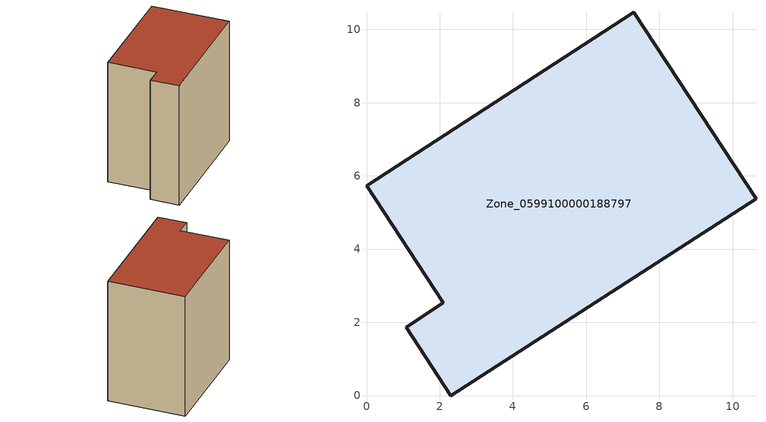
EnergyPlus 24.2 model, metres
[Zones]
Zone_0599100000188797
 floor ground (C_G): 1.08,1.87 2.09,2.53 0,5.73 7.3,10.46 10.64,5.38 2.3,0 z0
 wall outside (C_F): 2.09,2.53 1.08,1.87 2.3,0 10.64,5.38 7.3,10.46 0,5.73 2.09,2.53 z0:10.09
 roof outside (C_R): 7.3,10.46 0,5.73 2.09,2.53 1.08,1.87 2.3,0 10.64,5.38 z10.09
[BUILDING]
Pand.0599100000188797: North Axis=0; Terrain=City; Loads Convergence Tolerance Value=0.04; Temperature Convergence Tolerance Value=0.4; Solar Distribution=FullExterior; Maximum Number of Warmup Days=25; Minimum Number of Warmup Days=1
[Site:Location]
Rotterdam.The.Hague.AP_ZH_NLD Design_Conditions: Latitude=51.96; Longitude=4.45; Time Zone=1; Elevation=-4.5
[SITE:GROUNDTEMPERATURE:BUILDINGSURFACE]
18, 18, 18, 18, 18, 18, 18, 18, 18, 18, 18, 18
[MATERIAL] Thermal Absorptance=0.9; Solar Absorptance=0.7; Visible Absorptance=0.7
Name | Roughness | Thickness | Conductivity | Density | Specific Heat
G.TI.1946 | MediumSmooth | 0.15 | 1 | 540 | 1210
F.TI.1946 | Rough | 0.3 | 0.857143 | 1920 | 840
R.TI.1946 | MediumRough | 0.2 | 0.1 | 1500 | 1000
[CONSTRUCTION]
C_G: G.TI.1946
C_F: F.TI.1946
C_R: R.TI.1946
[ZONE]
Zone_0599100000188797: Type=1; Multiplier=1; Ceiling Height=Autocalculate; Volume=Autocalculate; Floor Area=autocalculate; Part of Total Floor Area=Yes
[ZONEINFILTRATION:DESIGNFLOWRATE]
Infil_Zone_0599100000188797: Zone or ZoneList or Space or SpaceList=Zone_0599100000188797; Schedule=AlwaysOn; Design Flow Rate Calculation Method=Flow/Area; Flow Rate per Floor Area=0.003; Constant Term Coefficient=1; Temperature Term Coefficient=0; Velocity Term Coefficient=0; Velocity Squared Term Coefficient=0
[HVACTEMPLATE:ZONE:IDEALLOADSAIRSYSTEM]
Zone_0599100000188797: Maximum Heating Supply Air Temperature=50; Minimum Cooling Supply Air Temperature=13; Maximum Heating Supply Air Humidity Ratio=0.0156; Minimum Cooling Supply Air Humidity Ratio=0.0077; Heating Limit=NoLimit; Cooling Limit=NoLimit; Dehumidification Control Type=ConstantSensibleHeatRatio; Cooling Sensible Heat Ratio=0.7; Dehumidification Setpoint=60; Humidification Control Type=None; Humidification Setpoint=30; Outdoor Air Method=None; Outdoor Air Flow Rate per Person=0.00944; Outdoor Air Flow Rate per Zone Floor Area=0; Outdoor Air Flow Rate per Zone=0; Demand Controlled Ventilation Type=None; Outdoor Air Economizer Type=NoEconomizer; Heat Recovery Type=None; Sensible Heat Recovery Effectiveness=0.7; Latent Heat Recovery Effectiveness=0.65
[ZONECONTROL:THERMOSTAT]
ThermostatControl_Zone_0599100000188797: Zone or ZoneList=Zone_0599100000188797; Control Type Schedule=DualSetpointControlType; Control 1=Thermostat_Zone_0599100000188797; Temperature Difference Between Cutout And Setpoint=0
[THERMOSTATSETPOINT:DUALSETPOINT]
Thermostat_Zone_0599100000188797: Heating Setpoint Temperature Schedule=HeatingSetpoint_Zone_0599100000188797; Cooling Setpoint Temperature Schedule=CoolingSetpoint_Zone_0599100000188797
[SCHEDULE:COMPACT]
HeatingSetpoint_Zone_0599100000188797: Through: 12/31, For: AllDays, Until: 24:00, 21
CoolingSetpoint_Zone_0599100000188797: Through: 12/31, For: AllDays, Until: 24:00, 24
DualSetpointControlType: Through: 12/31, For: AllDays, Until: 24:00, 4
AlwaysOn: Through: 12/31, For: AllDays, Until: 24:00, 1
